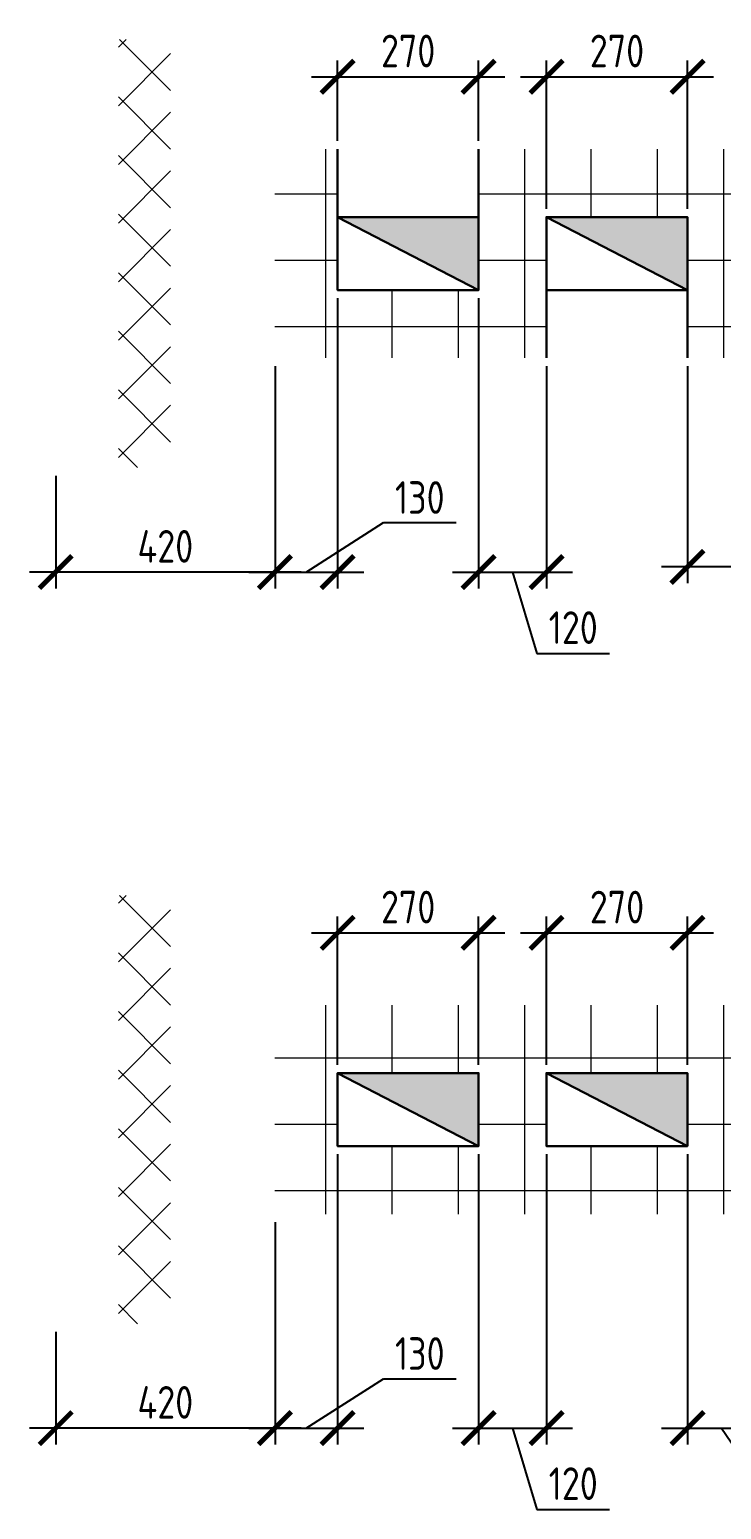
# Model space of a CAD drawing. Header units: millimetres. Extents: x -56498 to 234605, y -296269 to -29969.
# Drawn here: x 169717 to 171042, y -286365 to -283531 of the extents above; entities that cross this region are included whole.
import ezdxf

# ---------------------------------------------------------------- set-up
doc = ezdxf.new("R2010")
doc.units = ezdxf.units.MM
doc.header["$LTSCALE"] = 100
doc.header["$PDMODE"] = 35
for name, color, linetype, lineweight in [('0.3', 7, 'Continuous', 30), ('Розміри 0.09', 5, 'Continuous', 9), ('Штрихування 0.09', 253, 'Continuous', 9)]:
    doc.layers.add(name, color=color, linetype=linetype, lineweight=lineweight)
doc.styles.add('GOST 2.304', font='CS_Gost2304.shx')
doc.dimstyles.new('SPDS', dxfattribs={"dimscale": 100, "dimtxt": 2.5, "dimasz": 2.5, "dimexe": 1.25, "dimexo": 0.625, "dimtad": 1, "dimrnd": 0.001, "dimtxsty": 'GOST 2.304', "dimblk": 'ARCHTICK', "dimcen": 2.5, "dimdle": 2, "dimadec": 0, "dimazin": 2, "dimtfac": 0.75, "dimtmove": 1, "dimatfit": 3, "dimfxl": 0, "dimtolj": 1, "dimarcsym": 0})

# ---------------------------------------------------------------- blocks, each defined once
blk = doc.blocks.new('_ArchTick')
at = {"color": 0, "linetype": 'ByBlock', "const_width": 0.15}
blk.add_lwpolyline([(-0.5, -0.5), (0.5, 0.5)], dxfattribs=at)
blk = doc.blocks.new('*D752')
at = {"layer": 'Defpoints', "color": 0, "transparency": 16777216}
for p in [(170306.6, -284029.5), (170186.6, -284159.5), (170306.6, -284569.5)]:
    blk.add_point(p, dxfattribs=at)
at = {"layer": 'Розміри 0.09', "color": 0, "lineweight": -2, "transparency": 16777216}
for p, q in [((170306.6, -284045.1), (170306.6, -284600.7)), ((170186.6, -284175.1), (170186.6, -284600.7)), ((170246.6, -284569.5), (170394.4, -284474.8)), ((170394.4, -284474.8), (170533.4, -284474.8)), ((170136.6, -284569.5), (170356.6, -284569.5))]:
    blk.add_line(p, q, dxfattribs=at)
at = {"layer": 'Розміри 0.09', "color": 0, "lineweight": -2, "transparency": 16777216, "xscale": 62.5, "yscale": 62.5, "zscale": 62.5, "rotation": 180}
blk.add_blockref('_ArchTick', (170186.6, -284569.5), dxfattribs=at)
at = {"layer": 'Розміри 0.09', "color": 0, "lineweight": -2, "transparency": 16777216, "xscale": 62.5, "yscale": 62.5, "zscale": 62.5}
blk.add_blockref('_ArchTick', (170306.6, -284569.5), dxfattribs=at)
at = {"layer": 'Розміри 0.09', "color": 0, "transparency": 16777216, "insert": (170463.9, -284426.7), "char_height": 62.5, "attachment_point": 5, "style": 'GOST 2.304'}
blk.add_mtext('\\A1;130', dxfattribs=at)
blk = doc.blocks.new('*D753')
at = {"layer": 'Defpoints', "color": 0, "transparency": 16777216}
for p in [(169766.6, -284369.5), (170186.6, -284369.5), (169766.6, -284569.5)]:
    blk.add_point(p, dxfattribs=at)
at = {"layer": 'Розміри 0.09', "color": 0, "lineweight": -2, "transparency": 16777216}
for p, q in [((169766.6, -284385.1), (169766.6, -284600.7)), ((170186.6, -284385.1), (170186.6, -284600.7)), ((170236.6, -284569.5), (169716.6, -284569.5))]:
    blk.add_line(p, q, dxfattribs=at)
at = {"layer": 'Розміри 0.09', "color": 0, "lineweight": -2, "transparency": 16777216, "xscale": 62.5, "yscale": 62.5, "zscale": 62.5, "rotation": 180}
blk.add_blockref('_ArchTick', (169766.6, -284569.5), dxfattribs=at)
at = {"layer": 'Розміри 0.09', "color": 0, "lineweight": -2, "transparency": 16777216, "xscale": 62.5, "yscale": 62.5, "zscale": 62.5}
blk.add_blockref('_ArchTick', (170186.6, -284569.5), dxfattribs=at)
at = {"layer": 'Розміри 0.09', "color": 0, "transparency": 16777216, "insert": (169976.6, -284520.2), "char_height": 62.5, "attachment_point": 5, "style": 'GOST 2.304'}
blk.add_mtext('\\A1;420', dxfattribs=at)
blk = doc.blocks.new('*D754')
at = {"layer": 'Defpoints', "color": 0, "transparency": 16777216}
for p in [(170576.6, -283620.8), (170306.6, -283759.5), (170576.6, -283759.5)]:
    blk.add_point(p, dxfattribs=at)
at = {"layer": 'Розміри 0.09', "color": 0, "lineweight": -2, "transparency": 16777216}
for p, q in [((170306.6, -283743.8), (170306.6, -283589.6)), ((170576.6, -283743.8), (170576.6, -283589.6)), ((170256.6, -283620.8), (170626.6, -283620.8))]:
    blk.add_line(p, q, dxfattribs=at)
at = {"layer": 'Розміри 0.09', "color": 0, "lineweight": -2, "transparency": 16777216, "xscale": 62.5, "yscale": 62.5, "zscale": 62.5, "rotation": 180}
blk.add_blockref('_ArchTick', (170306.6, -283620.8), dxfattribs=at)
at = {"layer": 'Розміри 0.09', "color": 0, "lineweight": -2, "transparency": 16777216, "xscale": 62.5, "yscale": 62.5, "zscale": 62.5}
blk.add_blockref('_ArchTick', (170576.6, -283620.8), dxfattribs=at)
at = {"layer": 'Розміри 0.09', "color": 0, "transparency": 16777216, "insert": (170441.6, -283571.5), "char_height": 62.5, "attachment_point": 5, "style": 'GOST 2.304'}
blk.add_mtext('\\A1;270', dxfattribs=at)
blk = doc.blocks.new('*D755')
at = {"layer": 'Defpoints', "color": 0, "transparency": 16777216}
for p in [(170976.6, -283620.8), (170706.6, -283889.5), (170976.6, -283889.5)]:
    blk.add_point(p, dxfattribs=at)
at = {"layer": 'Розміри 0.09', "color": 0, "lineweight": -2, "transparency": 16777216}
for p, q in [((170706.6, -283873.8), (170706.6, -283589.6)), ((170976.6, -283873.8), (170976.6, -283589.6)), ((170656.6, -283620.8), (171026.6, -283620.8))]:
    blk.add_line(p, q, dxfattribs=at)
at = {"layer": 'Розміри 0.09', "color": 0, "lineweight": -2, "transparency": 16777216, "xscale": 62.5, "yscale": 62.5, "zscale": 62.5, "rotation": 180}
blk.add_blockref('_ArchTick', (170706.6, -283620.8), dxfattribs=at)
at = {"layer": 'Розміри 0.09', "color": 0, "lineweight": -2, "transparency": 16777216, "xscale": 62.5, "yscale": 62.5, "zscale": 62.5}
blk.add_blockref('_ArchTick', (170976.6, -283620.8), dxfattribs=at)
at = {"layer": 'Розміри 0.09', "color": 0, "transparency": 16777216, "insert": (170841.6, -283571.5), "char_height": 62.5, "attachment_point": 5, "style": 'GOST 2.304'}
blk.add_mtext('\\A1;270', dxfattribs=at)
blk = doc.blocks.new('*D762')
at = {"layer": 'Defpoints', "color": 0, "transparency": 16777216}
for p in [(170576.6, -284029.5), (170706.6, -284159.5), (170706.6, -284569.5)]:
    blk.add_point(p, dxfattribs=at)
at = {"layer": 'Розміри 0.09', "color": 0, "lineweight": -2, "transparency": 16777216}
for p, q in [((170576.6, -284045.1), (170576.6, -284600.7)), ((170706.6, -284175.1), (170706.6, -284600.7)), ((170526.6, -284569.5), (170756.6, -284569.5)), ((170641.6, -284569.5), (170688.3, -284725.2)), ((170688.3, -284725.2), (170827.4, -284725.2))]:
    blk.add_line(p, q, dxfattribs=at)
at = {"layer": 'Розміри 0.09', "color": 0, "lineweight": -2, "transparency": 16777216, "xscale": 62.5, "yscale": 62.5, "zscale": 62.5, "rotation": 180}
blk.add_blockref('_ArchTick', (170576.6, -284569.5), dxfattribs=at)
at = {"layer": 'Розміри 0.09', "color": 0, "lineweight": -2, "transparency": 16777216, "xscale": 62.5, "yscale": 62.5, "zscale": 62.5}
blk.add_blockref('_ArchTick', (170706.6, -284569.5), dxfattribs=at)
at = {"layer": 'Розміри 0.09', "color": 0, "transparency": 16777216, "insert": (170757.8, -284675.9), "char_height": 62.5, "attachment_point": 5, "style": 'GOST 2.304'}
blk.add_mtext('\\A1;120', dxfattribs=at)
blk = doc.blocks.new('*D763')
at = {"layer": 'Defpoints', "color": 0, "transparency": 16777216}
for p in [(170976.6, -284159.5), (172306.6, -284159.5), (170976.6, -284559.5)]:
    blk.add_point(p, dxfattribs=at)
at = {"layer": 'Розміри 0.09', "color": 0, "lineweight": -2, "transparency": 16777216}
for p, q in [((170976.6, -284175.1), (170976.6, -284590.7)), ((172306.6, -284175.1), (172306.6, -284590.7)), ((172356.6, -284559.5), (170926.6, -284559.5))]:
    blk.add_line(p, q, dxfattribs=at)
at = {"layer": 'Розміри 0.09', "color": 0, "lineweight": -2, "transparency": 16777216, "xscale": 62.5, "yscale": 62.5, "zscale": 62.5, "rotation": 180}
blk.add_blockref('_ArchTick', (170976.6, -284559.5), dxfattribs=at)
at = {"layer": 'Розміри 0.09', "color": 0, "lineweight": -2, "transparency": 16777216, "xscale": 62.5, "yscale": 62.5, "zscale": 62.5}
blk.add_blockref('_ArchTick', (172306.6, -284559.5), dxfattribs=at)
at = {"layer": 'Розміри 0.09', "color": 0, "transparency": 16777216, "insert": (171641.6, -284508.4), "char_height": 62.5, "attachment_point": 5, "style": 'GOST 2.304'}
blk.add_mtext('\\A1;1290', dxfattribs=at)
blk = doc.blocks.new('*D709')
at = {"layer": 'Defpoints', "color": 0, "transparency": 16777216}
for p in [(170306.6, -285669), (170186.6, -285799), (170306.6, -286209)]:
    blk.add_point(p, dxfattribs=at)
at = {"layer": 'Розміри 0.09', "color": 0, "lineweight": -2, "transparency": 16777216}
for p, q in [((170306.6, -285684.6), (170306.6, -286240.3)), ((170186.6, -285814.6), (170186.6, -286240.3)), ((170246.6, -286209), (170394.4, -286114.4)), ((170394.4, -286114.4), (170533.4, -286114.4)), ((170136.6, -286209), (170356.6, -286209))]:
    blk.add_line(p, q, dxfattribs=at)
at = {"layer": 'Розміри 0.09', "color": 0, "lineweight": -2, "transparency": 16777216, "xscale": 62.5, "yscale": 62.5, "zscale": 62.5, "rotation": 180}
blk.add_blockref('_ArchTick', (170186.6, -286209), dxfattribs=at)
at = {"layer": 'Розміри 0.09', "color": 0, "lineweight": -2, "transparency": 16777216, "xscale": 62.5, "yscale": 62.5, "zscale": 62.5}
blk.add_blockref('_ArchTick', (170306.6, -286209), dxfattribs=at)
at = {"layer": 'Розміри 0.09', "color": 0, "transparency": 16777216, "insert": (170463.9, -286066.2), "char_height": 62.5, "attachment_point": 5, "style": 'GOST 2.304'}
blk.add_mtext('\\A1;130', dxfattribs=at)
blk = doc.blocks.new('*D710')
at = {"layer": 'Defpoints', "color": 0, "transparency": 16777216}
for p in [(169766.6, -286009), (170186.6, -286009), (169766.6, -286209)]:
    blk.add_point(p, dxfattribs=at)
at = {"layer": 'Розміри 0.09', "color": 0, "lineweight": -2, "transparency": 16777216}
for p, q in [((169766.6, -286024.6), (169766.6, -286240.3)), ((170186.6, -286024.6), (170186.6, -286240.3)), ((170236.6, -286209), (169716.6, -286209))]:
    blk.add_line(p, q, dxfattribs=at)
at = {"layer": 'Розміри 0.09', "color": 0, "lineweight": -2, "transparency": 16777216, "xscale": 62.5, "yscale": 62.5, "zscale": 62.5, "rotation": 180}
blk.add_blockref('_ArchTick', (169766.6, -286209), dxfattribs=at)
at = {"layer": 'Розміри 0.09', "color": 0, "lineweight": -2, "transparency": 16777216, "xscale": 62.5, "yscale": 62.5, "zscale": 62.5}
blk.add_blockref('_ArchTick', (170186.6, -286209), dxfattribs=at)
at = {"layer": 'Розміри 0.09', "color": 0, "transparency": 16777216, "insert": (169976.6, -286159.7), "char_height": 62.5, "attachment_point": 5, "style": 'GOST 2.304'}
blk.add_mtext('\\A1;420', dxfattribs=at)
blk = doc.blocks.new('*D711')
at = {"layer": 'Defpoints', "color": 0, "transparency": 16777216}
for p in [(170576.6, -285260.4), (170306.6, -285529), (170576.6, -285529)]:
    blk.add_point(p, dxfattribs=at)
at = {"layer": 'Розміри 0.09', "color": 0, "lineweight": -2, "transparency": 16777216}
for p, q in [((170306.6, -285513.4), (170306.6, -285229.1)), ((170576.6, -285513.4), (170576.6, -285229.1)), ((170256.6, -285260.4), (170626.6, -285260.4))]:
    blk.add_line(p, q, dxfattribs=at)
at = {"layer": 'Розміри 0.09', "color": 0, "lineweight": -2, "transparency": 16777216, "xscale": 62.5, "yscale": 62.5, "zscale": 62.5, "rotation": 180}
blk.add_blockref('_ArchTick', (170306.6, -285260.4), dxfattribs=at)
at = {"layer": 'Розміри 0.09', "color": 0, "lineweight": -2, "transparency": 16777216, "xscale": 62.5, "yscale": 62.5, "zscale": 62.5}
blk.add_blockref('_ArchTick', (170576.6, -285260.4), dxfattribs=at)
at = {"layer": 'Розміри 0.09', "color": 0, "transparency": 16777216, "insert": (170441.6, -285211.1), "char_height": 62.5, "attachment_point": 5, "style": 'GOST 2.304'}
blk.add_mtext('\\A1;270', dxfattribs=at)
blk = doc.blocks.new('*D712')
at = {"layer": 'Defpoints', "color": 0, "transparency": 16777216}
for p in [(170976.6, -285260.4), (170706.6, -285529), (170976.6, -285529)]:
    blk.add_point(p, dxfattribs=at)
at = {"layer": 'Розміри 0.09', "color": 0, "lineweight": -2, "transparency": 16777216}
for p, q in [((170706.6, -285513.4), (170706.6, -285229.1)), ((170976.6, -285513.4), (170976.6, -285229.1)), ((170656.6, -285260.4), (171026.6, -285260.4))]:
    blk.add_line(p, q, dxfattribs=at)
at = {"layer": 'Розміри 0.09', "color": 0, "lineweight": -2, "transparency": 16777216, "xscale": 62.5, "yscale": 62.5, "zscale": 62.5, "rotation": 180}
blk.add_blockref('_ArchTick', (170706.6, -285260.4), dxfattribs=at)
at = {"layer": 'Розміри 0.09', "color": 0, "lineweight": -2, "transparency": 16777216, "xscale": 62.5, "yscale": 62.5, "zscale": 62.5}
blk.add_blockref('_ArchTick', (170976.6, -285260.4), dxfattribs=at)
at = {"layer": 'Розміри 0.09', "color": 0, "transparency": 16777216, "insert": (170841.6, -285211.1), "char_height": 62.5, "attachment_point": 5, "style": 'GOST 2.304'}
blk.add_mtext('\\A1;270', dxfattribs=at)
blk = doc.blocks.new('*D717')
at = {"layer": 'Defpoints', "color": 0, "transparency": 16777216}
for p in [(170576.6, -285669), (170706.6, -285669), (170706.6, -286209)]:
    blk.add_point(p, dxfattribs=at)
at = {"layer": 'Розміри 0.09', "color": 0, "lineweight": -2, "transparency": 16777216}
for p, q in [((170576.6, -285684.6), (170576.6, -286240.3)), ((170706.6, -285684.6), (170706.6, -286240.3)), ((170526.6, -286209), (170756.6, -286209)), ((170641.6, -286209), (170688.3, -286364.7)), ((170688.3, -286364.7), (170827.4, -286364.7))]:
    blk.add_line(p, q, dxfattribs=at)
at = {"layer": 'Розміри 0.09', "color": 0, "lineweight": -2, "transparency": 16777216, "xscale": 62.5, "yscale": 62.5, "zscale": 62.5, "rotation": 180}
blk.add_blockref('_ArchTick', (170576.6, -286209), dxfattribs=at)
at = {"layer": 'Розміри 0.09', "color": 0, "lineweight": -2, "transparency": 16777216, "xscale": 62.5, "yscale": 62.5, "zscale": 62.5}
blk.add_blockref('_ArchTick', (170706.6, -286209), dxfattribs=at)
at = {"layer": 'Розміри 0.09', "color": 0, "transparency": 16777216, "insert": (170757.8, -286315.4), "char_height": 62.5, "attachment_point": 5, "style": 'GOST 2.304'}
blk.add_mtext('\\A1;120', dxfattribs=at)
blk = doc.blocks.new('*D718')
at = {"layer": 'Defpoints', "color": 0, "transparency": 16777216}
for p in [(170976.6, -285669), (171106.6, -285669), (171106.6, -286209)]:
    blk.add_point(p, dxfattribs=at)
at = {"layer": 'Розміри 0.09', "color": 0, "lineweight": -2, "transparency": 16777216}
for p, q in [((170976.6, -285684.6), (170976.6, -286240.3)), ((171106.6, -285684.6), (171106.6, -286240.3)), ((170926.6, -286209), (171156.6, -286209)), ((171041.6, -286209), (171147.6, -286364.7)), ((171147.6, -286364.7), (171286.7, -286364.7))]:
    blk.add_line(p, q, dxfattribs=at)
at = {"layer": 'Розміри 0.09', "color": 0, "lineweight": -2, "transparency": 16777216, "xscale": 62.5, "yscale": 62.5, "zscale": 62.5, "rotation": 180}
blk.add_blockref('_ArchTick', (170976.6, -286209), dxfattribs=at)
at = {"layer": 'Розміри 0.09', "color": 0, "lineweight": -2, "transparency": 16777216, "xscale": 62.5, "yscale": 62.5, "zscale": 62.5}
blk.add_blockref('_ArchTick', (171106.6, -286209), dxfattribs=at)
at = {"layer": 'Розміри 0.09', "color": 0, "transparency": 16777216, "insert": (171217.1, -286315.4), "char_height": 62.5, "attachment_point": 5, "style": 'GOST 2.304'}
blk.add_mtext('\\A1;120', dxfattribs=at)

msp = doc.modelspace()

# ---------------------------------------------------------------- hatches: boundary and pattern name
at = {"layer": '0.3'}
h = msp.add_hatch(color=256, dxfattribs=at)
h.paths.add_polyline_path([(170306.579, -283889.456), (170441.579, -283959.456), (170576.579, -283959.456), (170576.579, -283889.456)])
h.paths.add_polyline_path([(170441.579, -283959.456), (170576.579, -284029.456), (170576.579, -283959.456)])
h = msp.add_hatch(color=256, dxfattribs=at)
h.paths.add_polyline_path([(170706.579, -283889.456), (170841.579, -283959.456), (170976.579, -283959.456), (170976.579, -283889.456)])
h.paths.add_polyline_path([(170841.579, -283959.456), (170976.579, -284029.456), (170976.579, -283959.456)])
h = msp.add_hatch(color=256, dxfattribs=at)
h.paths.add_polyline_path([(170306.579, -285529.019), (170441.579, -285599.019), (170576.579, -285599.019), (170576.579, -285529.019)])
h.paths.add_polyline_path([(170441.579, -285599.019), (170576.579, -285669.019), (170576.579, -285599.019)])
h = msp.add_hatch(color=256, dxfattribs=at)
h.paths.add_polyline_path([(170706.579, -285529.019), (170841.579, -285599.019), (170976.579, -285599.019), (170976.579, -285529.019)])
h.paths.add_polyline_path([(170841.579, -285599.019), (170976.579, -285669.019), (170976.579, -285599.019)])
at = {"layer": 'Штрихування 0.09'}
h = msp.add_hatch(dxfattribs=at)
h.set_pattern_fill('ANSI37', color=256, scale=25, angle=90, style=0)
h.set_pattern_definition([(45, (277096.94, -369541.75), (56.1266, -56.1266), []), (315, (277096.94, -369541.75), (-56.1266, -56.1266), [])])
h.paths.add_polyline_path([(169986.579, -284349.455), (169976.579, -284369.455), (169886.579, -284369.455), (169886.579, -283549.456), (169986.579, -283549.456)])
h = msp.add_hatch(dxfattribs=at)
h.set_pattern_fill('NET', color=256, scale=40, angle=90, style=0)
h.set_pattern_definition([(90, (326621.11, 0), (127, 8e-15), []), (7e-15, (326621.11, 0), (2e-14, -127), [])])
h.paths.add_polyline_path([(171106.579, -283759.456), (171246.579, -283759.456), (171246.579, -283889.456), (171106.579, -283889.456)], flags=17)
h.paths.add_polyline_path([(171376.579, -284029.456), (171516.579, -284029.456), (171516.579, -284159.456), (171376.579, -284159.456)], flags=17)
h.paths.add_polyline_path([(171646.579, -283759.456), (171786.579, -283759.456), (171786.579, -283889.456), (171646.579, -283889.456)])
h.paths.add_polyline_path([(171916.579, -284029.456), (172056.579, -284029.456), (172056.579, -284159.456), (171916.579, -284159.456)], flags=17)
h.paths.add_polyline_path([(171646.579, -283889.456), (171786.579, -283889.456), (171716.579, -283959.456), (171646.579, -283959.456)], flags=17)
h.paths.add_polyline_path([(171646.579, -283959.456), (171716.579, -283959.456), (171646.579, -284029.456)], flags=17)
h.paths.add_polyline_path([(171716.579, -283959.456), (171786.579, -283959.456), (171786.579, -284029.456), (171646.579, -284029.456)], flags=17)
h.paths.add_polyline_path([(171786.579, -283889.456), (171786.579, -283959.456), (171716.579, -283959.456)], flags=16)
h.paths.add_polyline_path([(171916.579, -283889.456), (172056.579, -283889.456), (171986.579, -283959.456), (171916.579, -283959.456)], flags=17)
h.paths.add_polyline_path([(171916.579, -283959.456), (171986.579, -283959.456), (171916.579, -284029.456)], flags=16)
h.paths.add_polyline_path([(171986.579, -283959.456), (172056.579, -283959.456), (172056.579, -284029.456), (171916.579, -284029.456)], flags=17)
h.paths.add_polyline_path([(172056.579, -283889.456), (172056.579, -283959.456), (171986.579, -283959.456)], flags=17)
h.paths.add_polyline_path([(171376.579, -283889.456), (171516.579, -283889.456), (171446.579, -283959.456), (171376.579, -283959.456)], flags=17)
h.paths.add_polyline_path([(171376.579, -283959.456), (171446.579, -283959.456), (171376.579, -284029.456)], flags=17)
h.paths.add_polyline_path([(171446.579, -283959.456), (171516.579, -283959.456), (171516.579, -284029.456), (171376.579, -284029.456)], flags=17)
h.paths.add_polyline_path([(171516.579, -283889.456), (171516.579, -283959.456), (171446.579, -283959.456)], flags=17)
h.paths.add_polyline_path([(171106.579, -283889.456), (171246.579, -283889.456), (171176.579, -283959.456), (171106.579, -283959.456)], flags=17)
h.paths.add_polyline_path([(171106.579, -283959.456), (171176.579, -283959.456), (171106.579, -284029.456)], flags=16)
h.paths.add_polyline_path([(171176.579, -283959.456), (171246.579, -283959.456), (171246.579, -284029.456), (171106.579, -284029.456)], flags=17)
h.paths.add_polyline_path([(171246.579, -283889.456), (171246.579, -283959.456), (171176.579, -283959.456)], flags=16)
h.paths.add_polyline_path([(171646.579, -283759.456), (171646.579, -283889.456), (171646.579, -284029.456), (171786.579, -284029.456), (171786.579, -283889.456), (171786.579, -283759.456), (172306.579, -283759.456), (172306.579, -284159.456), (172056.579, -284159.456), (172056.579, -284029.456), (172056.579, -283889.456), (171916.579, -283889.456), (171916.579, -284029.456), (171916.579, -284159.456), (171516.579, -284159.456), (171516.579, -284029.456), (171516.579, -283889.456), (171376.579, -283889.456), (171376.579, -284029.456), (171376.579, -284159.456), (170976.579, -284159.456), (170976.579, -284029.456), (170976.579, -283889.456), (170706.579, -283889.456), (170706.579, -284029.456), (170706.579, -284159.456), (170486.579, -284159.456), (170186.579, -284159.456), (170186.579, -283759.456), (170306.579, -283759.456), (170306.579, -283889.456), (170306.579, -284029.456), (170576.579, -284029.456), (170576.579, -283889.456), (170576.579, -283759.456), (170886.579, -283759.456), (171106.579, -283759.456), (171106.579, -283889.456), (171106.579, -284029.456), (171246.579, -284029.456), (171246.579, -283889.456), (171246.579, -283759.456)])
h = msp.add_hatch(dxfattribs=at)
h.set_pattern_fill('ANSI37', color=256, scale=25, angle=90, style=0)
h.set_pattern_definition([(45, (277096.94, -371181.31), (56.1266, -56.1266), []), (315, (277096.94, -371181.31), (-56.1266, -56.1266), [])])
h.paths.add_polyline_path([(169986.579, -285989.019), (169976.579, -286009.019), (169886.579, -286009.019), (169886.579, -285189.02), (169986.579, -285189.02)])
h = msp.add_hatch(dxfattribs=at)
h.set_pattern_fill('NET', color=256, scale=40, angle=90, style=0)
h.set_pattern_definition([(90, (326621.11, 250), (127, 8e-15), []), (7e-15, (326621.11, 250), (2e-14, -127), [])])
h.paths.add_polyline_path([(170706.579, -285669.019), (170850.504, -285669.019), (170856.248, -285799.019), (170706.579, -285799.019)], flags=17)
h.paths.add_polyline_path([(170850.504, -285669.019), (170976.579, -285669.019), (170976.579, -285799.019), (170856.248, -285799.019)], flags=17)
h.paths.add_polyline_path([(170306.579, -285399.019), (170576.579, -285399.019), (170576.579, -285529.019), (170306.579, -285529.019)], flags=17)
h.paths.add_polyline_path([(171646.579, -285399.019), (171646.579, -285529.019), (171646.579, -285669.019), (171786.579, -285669.019), (171786.579, -285529.019), (171786.579, -285399.019), (172306.579, -285399.019), (172306.579, -285799.019), (172056.579, -285799.019), (172056.579, -285669.019), (172056.579, -285529.019), (171916.579, -285529.019), (171916.579, -285669.019), (171916.579, -285799.019), (171516.579, -285799.019), (171516.579, -285669.019), (171516.579, -285529.019), (171376.579, -285529.019), (171376.579, -285669.019), (171376.579, -285799.019), (170976.579, -285799.019), (170976.579, -285669.019), (170976.579, -285529.019), (170706.579, -285529.019), (170706.579, -285669.019), (170706.579, -285799.019), (170486.579, -285799.019), (170186.579, -285799.019), (170186.579, -285399.019), (170306.579, -285399.019), (170306.579, -285529.019), (170306.579, -285669.019), (170576.579, -285669.019), (170576.579, -285529.019), (170576.579, -285399.019), (170886.579, -285399.019), (171106.579, -285399.019), (171106.579, -285529.019), (171106.579, -285669.019), (171246.579, -285669.019), (171246.579, -285529.019), (171246.579, -285399.019)])

# ---------------------------------------------------------------- linework, layer by layer
at = {"layer": '0.3'}
for p, q in [((170306.579, -283889.456), (170306.579, -283759.456)), ((170576.579, -283889.456), (170576.579, -283759.456)), ((170706.579, -284159.456), (170706.579, -284029.456)), ((170976.579, -284159.456), (170976.579, -284029.456))]:
    msp.add_line(p, q, dxfattribs=at)
for points in [[(170306.579, -283889.456), (170576.579, -283889.456), (170576.579, -284029.456), (170306.579, -283889.456), (170306.579, -284029.456), (170576.579, -284029.456)], [(170706.579, -283889.456), (170976.579, -283889.456), (170976.579, -284029.456), (170706.579, -283889.456), (170706.579, -284029.456), (170976.579, -284029.456)], [(170306.579, -285529.019), (170576.579, -285529.019), (170576.579, -285669.019), (170306.579, -285529.019), (170306.579, -285669.019), (170576.579, -285669.019)], [(170706.579, -285529.019), (170976.579, -285529.019), (170976.579, -285669.019), (170706.579, -285529.019), (170706.579, -285669.019), (170976.579, -285669.019)]]:
    msp.add_lwpolyline(points, dxfattribs=at)

# ---------------------------------------------------------------- dimensions: what is measured, and where the dimension line sits
at = {"layer": 'Розміри 0.09'}
for base, p1, p2, picture, middle in [((170576.579, -283620.826), (170306.579, -283759.456), (170576.579, -283759.456), '*D754', (170441.579, -283571.53)), ((170976.579, -283620.826), (170706.579, -283889.456), (170976.579, -283889.456), '*D755', (170841.579, -283571.53)), ((169766.579, -284569.455), (170186.579, -284369.455), (169766.579, -284369.455), '*D753', (169976.579, -284520.16)), ((170576.579, -285260.389), (170306.579, -285529.019), (170576.579, -285529.019), '*D711', (170441.579, -285211.094)), ((170976.579, -285260.389), (170706.579, -285529.019), (170976.579, -285529.019), '*D712', (170841.579, -285211.094)), ((169766.579, -286209.019), (170186.579, -286009.019), (169766.579, -286009.019), '*D710', (169976.579, -286159.723))]:
    dim = msp.add_linear_dim(base=base, p1=p1, p2=p2, angle=180, dimstyle='SPDS', override={"dimscale": 25, "dimlfac": 1, "dimtxsty": 'GOST 2.304', "dimblk1": 'ArchTick', "dimblk2": 'ArchTick', "dimsah": 1, "dimtolj": 1}, dxfattribs=at)
    dim.commit()
    dim.dimension.update_dxf_attribs({"geometry": picture, "text_midpoint": middle})
for base, p1, p2, text, picture, middle in [((170306.579, -284569.455), (170186.579, -284159.456), (170306.579, -284029.456), '130', '*D752', (170410.011, -284474.838)), ((170306.579, -286209.019), (170186.579, -285799.019), (170306.579, -285669.019), '130', '*D709', (170410.011, -286114.402)), ((171106.579, -286209.019), (170976.579, -285669.019), (171106.579, -285669.019), '120', '*D718', (171163.218, -286364.718))]:
    dim = msp.add_linear_dim(base=base, p1=p1, p2=p2, angle=180, text=text, dimstyle='SPDS', override={"dimscale": 25, "dimlfac": 1, "dimtxsty": 'GOST 2.304', "dimblk1": 'ArchTick', "dimblk2": 'ArchTick', "dimsah": 1, "dimtolj": 1}, dxfattribs=at)
    dim.commit()
    dim.dimension.update_dxf_attribs({"geometry": picture, "text_midpoint": middle, "dimtype": 160})
for base, p1, p2, text, picture, middle in [((170706.579, -284569.455), (170576.579, -284029.456), (170706.579, -284159.456), '120', '*D762', (170703.914, -284675.859)), ((170976.579, -284559.456), (172306.579, -284159.456), (170976.579, -284159.456), '1290', '*D763', (171641.579, -284508.352)), ((170706.579, -286209.019), (170576.579, -285669.019), (170706.579, -285669.019), '120', '*D717', (170703.914, -286315.423))]:
    dim = msp.add_linear_dim(base=base, p1=p1, p2=p2, angle=180, text=text, dimstyle='SPDS', override={"dimscale": 25, "dimlfac": 1, "dimtxsty": 'GOST 2.304', "dimblk1": 'ArchTick', "dimblk2": 'ArchTick', "dimsah": 1, "dimtolj": 1}, dxfattribs=at)
    dim.commit()
    dim.dimension.update_dxf_attribs({"geometry": picture, "text_midpoint": middle})

doc.saveas('drawing.dxf')
